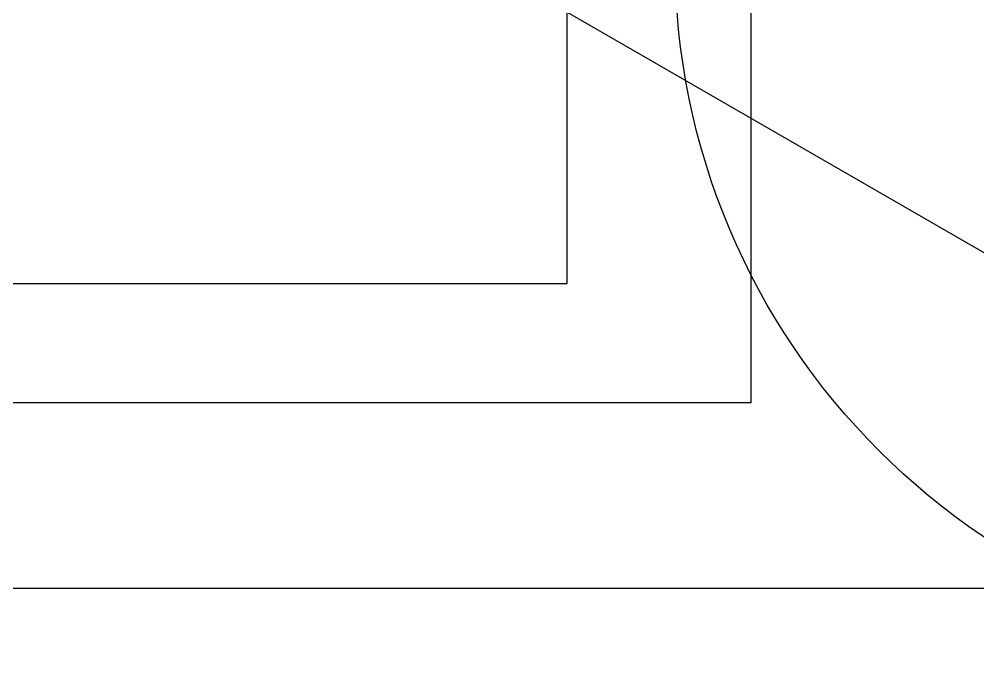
# Model space of a CAD drawing. Extents: x -31 to 31, y -86 to 20.
# Drawn here: x -0.9 to 9.42, y -58.03 to -51.19 of the extents above; entities that cross this region are included whole.
import ezdxf

# ---------------------------------------------------------------- set-up
doc = ezdxf.new("R2010")
doc.units = 0

msp = doc.modelspace()

# ---------------------------------------------------------------- linework, layer by layer
at = {"layer": 'cure'}
for points in [[(4, -50.5326), (12.6603, -45.5326), (17.6603, -45.5326), (17.6603, -55.5326), (12.6603, -55.5326)], [(-5, -54.0326), (5, -54.0326), (5, -47.0326), (-5, -47.0326)], [(-5, -54.0326), (5, -54.0326), (5, -47.0326), (-5, -47.0326)]]:
    msp.add_lwpolyline(points, close=True, dxfattribs=at)
at = {"layer": 'M1_Field'}
msp.add_lwpolyline([(-31, -57.3159), (31, -57.3159), (31, 4.6841), (-31, 4.6841)], close=True, dxfattribs=at)
at = {"layer": 'M1_LD'}
msp.add_circle((13.6603, -50.5326), 7.5, dxfattribs=at)
msp.add_circle((13.6603, -50.5326), 7.5, dxfattribs=at)
at = {"layer": 'M1_Neg'}
msp.add_lwpolyline([(4, -50.5326), (12.6603, -45.5326), (17.6603, -45.5326), (17.6603, -55.5326), (12.6603, -55.5326)], close=True, dxfattribs=at)
at = {"layer": 'M2_undercutMsk'}
msp.add_lwpolyline([(-6.9813, -55.3159), (6.9813, -55.3159), (6.9813, -12), (-6.9813, -12)], close=True, dxfattribs=at)

doc.saveas('drawing.dxf')
